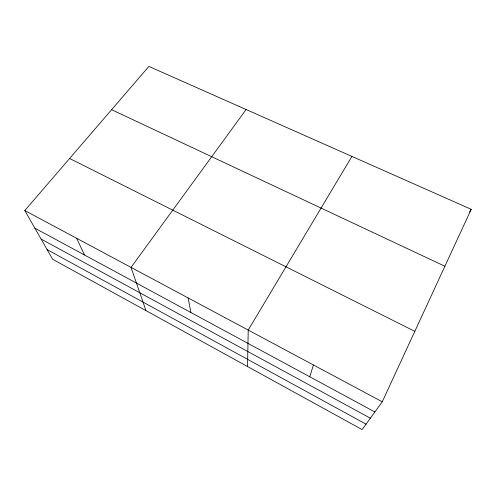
<?xml version="1.0" encoding="UTF-8"?>
<svg xmlns="http://www.w3.org/2000/svg" width="496" height="496" viewBox="0 0 496 496"><rect width="100%" height="100%" fill="white"/><g stroke="black" fill="none" stroke-linecap="round" stroke-linejoin="round"><path stroke-width="0.74" d="M247.547 366.532L248.217 330.082L351.912 156.426M309.789 376.793L313.416 364.963M382.267 401.797L471.2 209.3L148.874 66.421L24.8 210.546L52.626 259.247L362.099 429.579L382.267 401.797L24.8 210.546M469.656 211.904L471.2 209.3M246.097 109.517L131.043 267.387L145.948 310.614M111.625 109.69L444.893 266.247M69.62 158.484L414.823 331.334M34.863 228.16L374.877 411.984M41.081 239.041L370.363 418.196M47.108 249.587L366.036 424.167M76.651 238.291L84.506 255M188.164 297.947L190.886 312.511"/></g></svg>
